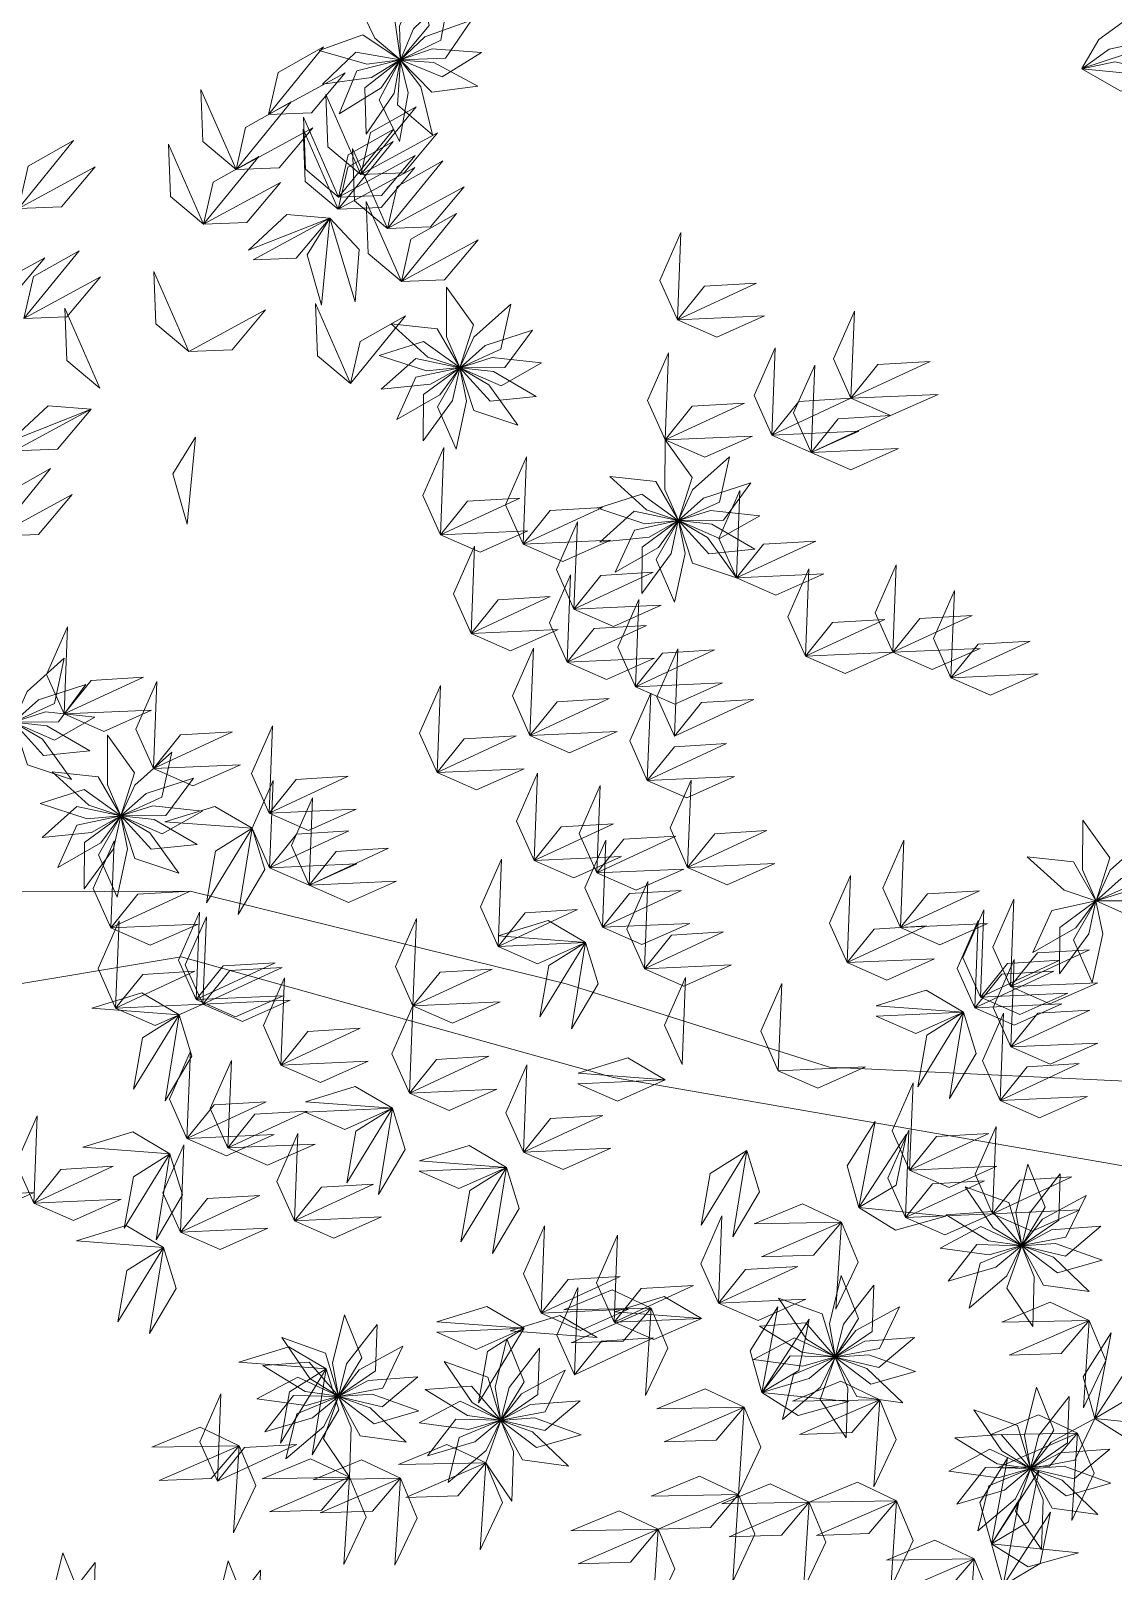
# Model space of a CAD drawing. Header units: inches. Extents: x -422522 to 22891, y -2973 to 414515.
# Drawn here: x 12233.2 to 12307.5, y 11495.4 to 11601.2 of the extents above; entities that cross this region are included whole.
import ezdxf

# ---------------------------------------------------------------- set-up
doc = ezdxf.new("R2010")
doc.units = ezdxf.units.IN
doc.header["$MEASUREMENT"] = 0
doc.layers.add('ARREDAMENTO', color=8, linetype='Continuous', lineweight=13)

msp = doc.modelspace()

# ---------------------------------------------------------------- linework, layer by layer
at = {"layer": 'ARREDAMENTO', "lineweight": 0}
for points in [[(12259.83223, 11604.66209), (12258.54099, 11601.50771), (12258.6028, 11599.20188), (12260.58004, 11601.56927), (12259.83223, 11604.66209)], [(12255.3607, 11603.77111), (12256.84086, 11600.70084), (12258.59578, 11599.20388), (12258.1595, 11602.25734), (12255.3607, 11603.77111)], [(12261.94911, 11603.68704), (12259.4865, 11601.33057), (12258.60511, 11599.19895), (12261.37431, 11600.55744), (12261.94911, 11603.68704)], [(12309.31197, 11602.58495), (12306.54924, 11600.58877), (12305.38363, 11598.59829), (12308.31307, 11599.56386), (12309.31197, 11602.58495)], [(12263.48639, 11601.93528), (12260.27822, 11600.78416), (12258.60602, 11599.19533), (12261.68836, 11599.31004), (12263.48639, 11601.93528)], [(12253.03079, 11599.85194), (12256.30287, 11598.89749), (12258.5896, 11599.2), (12256.02851, 11600.91894), (12253.03079, 11599.85194)], [(12310.59427, 11600.63878), (12307.25847, 11599.93888), (12305.38403, 11598.59458), (12308.45294, 11598.28516), (12310.59427, 11600.63878)], [(12249.5368, 11595.44714), (12250.19783, 11598.33694), (12253.32494, 11600.09736), (12249.5368, 11595.44714)], [(12253.24482, 11597.53114), (12256.62222, 11597.99009), (12258.58821, 11599.19653), (12255.54938, 11599.72518), (12253.24482, 11597.53114)], [(12254.3843, 11595.49804), (12257.28303, 11597.29102), (12258.58835, 11599.1928), (12255.59722, 11598.43974), (12254.3843, 11595.49804)], [(12256.25219, 11594.10418), (12258.17105, 11596.92116), (12258.58999, 11599.18945), (12256.16376, 11597.28489), (12256.25219, 11594.10418)], [(12258.52554, 11593.59056), (12259.13273, 11596.94448), (12258.59286, 11599.18706), (12257.15103, 11596.46032), (12258.52554, 11593.59056)], [(12260.81125, 11594.046), (12260.00179, 11597.35692), (12258.59645, 11599.18604), (12258.38834, 11596.1086), (12260.81125, 11594.046)], [(12263.90509, 11597.39512), (12260.90295, 11599.00901), (12258.6033, 11599.18855), (12260.75104, 11596.97469), (12263.90509, 11597.39512)], [(12264.17826, 11599.7097), (12260.77925, 11599.96298), (12258.60538, 11599.19165), (12261.4679, 11598.04275), (12264.17826, 11599.7097)], [(12249.5368, 11595.44714), (12252.49906, 11595.56089), (12254.80877, 11598.30737), (12249.5368, 11595.44714)], [(12310.97413, 11598.3393), (12307.64205, 11599.0567), (12305.38289, 11598.59103), (12308.06063, 11597.06012), (12310.97413, 11598.3393)], [(12247.31222, 11591.67712), (12245.0432, 11593.58486), (12244.90509, 11597.17078), (12247.31222, 11591.67712)], [(12247.31222, 11591.67712), (12247.97325, 11594.56693), (12251.10035, 11596.32735), (12247.31222, 11591.67712)], [(12255.88419, 11591.32951), (12253.61517, 11593.23725), (12253.47706, 11596.82317), (12255.88419, 11591.32951)], [(12254.34922, 11589.78219), (12252.0802, 11591.68993), (12251.94209, 11595.27585), (12254.34922, 11589.78219)], [(12255.88419, 11591.32951), (12256.54522, 11594.21931), (12259.67233, 11595.97974), (12255.88419, 11591.32951)], [(12247.31222, 11591.67712), (12250.27447, 11591.79088), (12252.58418, 11594.53736), (12247.31222, 11591.67712)], [(12254.31829, 11588.94156), (12252.04927, 11590.8493), (12251.91116, 11594.43522), (12254.31829, 11588.94156)], [(12254.34922, 11589.78219), (12255.01025, 11592.67199), (12258.13736, 11594.43241), (12254.34922, 11589.78219)], [(12255.88419, 11591.32951), (12258.84645, 11591.44327), (12261.15616, 11594.18974), (12255.88419, 11591.32951)], [(12232.37393, 11589.00353), (12233.03496, 11591.89334), (12236.16207, 11593.65376), (12232.37393, 11589.00353)], [(12245.08763, 11587.90711), (12242.81862, 11589.81485), (12242.6805, 11593.40077), (12245.08763, 11587.90711)], [(12254.31829, 11588.94156), (12254.97932, 11591.83136), (12258.10643, 11593.59179), (12254.31829, 11588.94156)], [(12257.71378, 11587.61078), (12255.44476, 11589.51852), (12255.30665, 11593.10444), (12257.71378, 11587.61078)], [(12232.37393, 11589.00353), (12235.33619, 11589.11729), (12237.6459, 11591.86377), (12232.37393, 11589.00353)], [(12245.08763, 11587.90711), (12245.74866, 11590.79691), (12248.87577, 11592.55733), (12245.08763, 11587.90711)], [(12254.31829, 11588.94156), (12257.28055, 11589.05532), (12259.59026, 11591.80179), (12254.31829, 11588.94156)], [(12254.34922, 11589.78219), (12257.31148, 11589.89595), (12259.62118, 11592.64242), (12254.34922, 11589.78219)], [(12257.71378, 11587.61078), (12258.37481, 11590.50058), (12261.50191, 11592.26101), (12257.71378, 11587.61078)], [(12245.08763, 11587.90711), (12248.04989, 11588.02087), (12250.3596, 11590.76734), (12245.08763, 11587.90711)], [(12257.71378, 11587.61078), (12260.67604, 11587.72454), (12262.98574, 11590.47101), (12257.71378, 11587.61078)], [(12258.66432, 11583.98917), (12256.3953, 11585.89691), (12256.25719, 11589.48283), (12258.66432, 11583.98917)], [(12258.66432, 11583.98917), (12259.32535, 11586.87897), (12262.45246, 11588.63939), (12258.66432, 11583.98917)], [(12253.753, 11588.33212), (12250.7983, 11588.57219), (12248.17774, 11586.12054), (12253.753, 11588.33212)], [(12248.48103, 11585.47189), (12251.44329, 11585.58564), (12253.753, 11588.33212), (12248.48103, 11585.47189)], [(12253.753, 11588.33212), (12252.19012, 11585.81313), (12253.1745, 11582.3622), (12253.753, 11588.33212)], [(12253.753, 11588.33212), (12255.7785, 11586.16757), (12255.48828, 11582.59075), (12253.753, 11588.33212)], [(12258.66432, 11583.98917), (12261.62658, 11584.10293), (12263.93629, 11586.8494), (12258.66432, 11583.98917)], [(12277.61772, 11581.3448), (12276.41126, 11584.05263), (12277.85498, 11587.33799), (12277.61772, 11581.3448)], [(12228.90917, 11582.74324), (12231.87143, 11582.85699), (12234.18114, 11585.60347), (12228.90917, 11582.74324)], [(12232.74303, 11581.44128), (12233.40406, 11584.33108), (12236.53117, 11586.09151), (12232.74303, 11581.44128)], [(12244.07489, 11579.16336), (12241.80588, 11581.0711), (12241.66776, 11584.65702), (12244.07489, 11579.16336)], [(12232.74303, 11581.44128), (12235.70529, 11581.55504), (12238.015, 11584.30152), (12232.74303, 11581.44128)], [(12261.77269, 11583.5882), (12261.76138, 11580.17978), (12262.68511, 11578.06617), (12263.62787, 11581.00304), (12261.77269, 11583.5882)], [(12277.61772, 11581.3448), (12279.47577, 11583.65468), (12283.05785, 11583.87058), (12277.61772, 11581.3448)], [(12255.16918, 11576.96537), (12252.90016, 11578.87311), (12252.76205, 11582.45903), (12255.16918, 11576.96537)], [(12266.18369, 11582.43433), (12263.64318, 11580.16206), (12262.69055, 11578.0613), (12265.5039, 11579.32584), (12266.18369, 11582.43433)], [(12237.95838, 11576.65445), (12235.68936, 11578.56219), (12235.55125, 11582.14811), (12237.95838, 11576.65445)], [(12244.07489, 11579.16336), (12247.03715, 11579.27711), (12249.34686, 11582.02359), (12244.07489, 11579.16336)], [(12255.16918, 11576.96537), (12255.83021, 11579.85518), (12258.95732, 11581.6156), (12255.16918, 11576.96537)], [(12277.61772, 11581.3448), (12280.33154, 11580.15186), (12283.60965, 11581.61197), (12277.61772, 11581.3448)], [(12289.53252, 11575.96071), (12288.32605, 11578.66854), (12289.76978, 11581.95389), (12289.53252, 11575.96071)], [(12257.96365, 11581.08228), (12260.48903, 11578.7932), (12262.67785, 11578.06538), (12261.12617, 11580.73113), (12257.96365, 11581.08228)], [(12267.66115, 11580.63183), (12264.41606, 11579.58932), (12262.69134, 11578.05766), (12265.7758, 11578.06858), (12267.66115, 11580.63183)], [(12257.14137, 11578.90151), (12260.37947, 11577.83749), (12262.67509, 11578.06287), (12260.17329, 11579.86703), (12257.14137, 11578.90151)], [(12276.77703, 11573.09884), (12275.57057, 11575.80667), (12277.0143, 11579.09202), (12276.77703, 11573.09884)], [(12284.09239, 11573.43493), (12282.88593, 11576.14276), (12284.32965, 11579.42811), (12284.09239, 11573.43493)], [(12257.27718, 11576.57482), (12260.6681, 11576.91985), (12262.67358, 11578.05946), (12259.65426, 11578.69007), (12257.27718, 11576.57482)], [(12258.34759, 11574.50453), (12261.30502, 11576.19894), (12262.6736, 11578.05573), (12259.65882, 11577.40375), (12258.34759, 11574.50453)], [(12260.16753, 11573.0486), (12262.18009, 11575.79942), (12262.67513, 11578.05232), (12260.18617, 11576.23049), (12260.16753, 11573.0486)], [(12262.4223, 11572.45877), (12263.14201, 11575.79036), (12262.67791, 11578.04984), (12261.14514, 11575.37316), (12262.4223, 11572.45877)], [(12266.66911, 11574.11799), (12264.67484, 11576.88211), (12262.68517, 11578.0491), (12263.64871, 11575.11899), (12266.66911, 11574.11799)], [(12267.92683, 11576.08014), (12264.98071, 11577.79415), (12262.6884, 11578.05098), (12264.76042, 11575.76609), (12267.92683, 11576.08014)], [(12268.27773, 11578.38422), (12264.88917, 11578.75174), (12262.69058, 11578.054), (12265.51281, 11576.80942), (12268.27773, 11578.38422)], [(12286.80621, 11572.24199), (12285.59974, 11574.94982), (12287.04347, 11578.23517), (12286.80621, 11572.24199)], [(12289.53252, 11575.96071), (12291.39057, 11578.27059), (12294.97265, 11578.48648), (12289.53252, 11575.96071)], [(12284.09239, 11573.43493), (12285.95044, 11575.74481), (12289.53252, 11575.96071), (12284.09239, 11573.43493)], [(12289.53252, 11575.96071), (12292.24634, 11574.76777), (12295.52445, 11576.22787), (12289.53252, 11575.96071)], [(12237.36216, 11575.20438), (12234.40745, 11575.44446), (12231.7869, 11572.9928), (12237.36216, 11575.20438)], [(12232.09019, 11572.34415), (12235.05245, 11572.4579), (12237.36216, 11575.20438), (12232.09019, 11572.34415)], [(12276.77703, 11573.09884), (12278.63509, 11575.40872), (12282.21716, 11575.62462), (12276.77703, 11573.09884)], [(12286.80621, 11572.24199), (12288.66426, 11574.55187), (12292.24634, 11574.76777), (12286.80621, 11572.24199)], [(12244.52584, 11573.28427), (12242.96296, 11570.76528), (12243.94734, 11567.31435), (12244.52584, 11573.28427)], [(12276.77703, 11573.09884), (12276.76573, 11569.69042), (12277.68946, 11567.57681), (12278.63222, 11570.51367), (12276.77703, 11573.09884)], [(12276.77703, 11573.09884), (12279.49085, 11571.9059), (12282.76896, 11573.366), (12276.77703, 11573.09884)], [(12284.09239, 11573.43493), (12286.80621, 11572.24199), (12290.08432, 11573.70209), (12284.09239, 11573.43493)], [(12261.35443, 11566.57907), (12260.14796, 11569.2869), (12261.59169, 11572.57225), (12261.35443, 11566.57907)], [(12267.0271, 11565.94147), (12265.82063, 11568.64931), (12267.26436, 11571.93466), (12267.0271, 11565.94147)], [(12281.18804, 11571.94497), (12278.64753, 11569.67269), (12277.6949, 11567.57194), (12280.50825, 11568.83648), (12281.18804, 11571.94497)], [(12286.80621, 11572.24199), (12289.52003, 11571.04905), (12292.79814, 11572.50915), (12286.80621, 11572.24199)], [(12230.78842, 11566.48424), (12231.44945, 11569.37404), (12234.57656, 11571.13446), (12230.78842, 11566.48424)], [(12272.968, 11570.59292), (12275.49338, 11568.30384), (12277.6822, 11567.57602), (12276.13051, 11570.24177), (12272.968, 11570.59292)], [(12282.6655, 11570.14247), (12279.42041, 11569.09996), (12277.69569, 11567.5683), (12280.78014, 11567.57922), (12282.6655, 11570.14247)], [(12281.67346, 11563.62863), (12280.46699, 11566.33646), (12281.91072, 11569.62182), (12281.67346, 11563.62863)], [(12230.78842, 11566.48424), (12233.75068, 11566.598), (12236.06039, 11569.34447), (12230.78842, 11566.48424)], [(12261.35443, 11566.57907), (12263.21248, 11568.88895), (12266.79456, 11569.10485), (12261.35443, 11566.57907)], [(12272.14572, 11568.41215), (12275.38382, 11567.34813), (12277.67944, 11567.57351), (12275.17764, 11569.37767), (12272.14572, 11568.41215)], [(12267.0271, 11565.94147), (12268.88515, 11568.25136), (12272.46723, 11568.46725), (12267.0271, 11565.94147)], [(12270.51173, 11561.48357), (12269.30526, 11564.1914), (12270.74899, 11567.47675), (12270.51173, 11561.48357)], [(12272.28153, 11566.08546), (12275.67245, 11566.43049), (12277.67793, 11567.5701), (12274.65861, 11568.20071), (12272.28153, 11566.08546)], [(12273.35194, 11564.01517), (12276.30937, 11565.70958), (12277.67794, 11567.56637), (12274.66317, 11566.91439), (12273.35194, 11564.01517)], [(12275.17187, 11562.55924), (12277.18444, 11565.31006), (12277.67947, 11567.56296), (12275.19052, 11565.74113), (12275.17187, 11562.55924)], [(12277.42665, 11561.96941), (12278.14636, 11565.30099), (12277.68226, 11567.56048), (12276.14949, 11564.8838), (12277.42665, 11561.96941)], [(12281.67346, 11563.62863), (12279.67919, 11566.39275), (12277.68952, 11567.55974), (12278.65306, 11564.62963), (12281.67346, 11563.62863)], [(12282.93118, 11565.59078), (12279.98506, 11567.30479), (12277.69275, 11567.56162), (12279.76477, 11565.27673), (12282.93118, 11565.59078)], [(12283.28208, 11567.89486), (12279.89352, 11568.26238), (12277.69493, 11567.56464), (12280.51716, 11566.32006), (12283.28208, 11567.89486)], [(12261.35443, 11566.57907), (12264.06825, 11565.38613), (12267.34636, 11566.84623), (12261.35443, 11566.57907)], [(12263.44709, 11559.81364), (12262.24063, 11562.52147), (12263.68436, 11565.80682), (12263.44709, 11559.81364)], [(12263.44709, 11559.81364), (12262.24063, 11562.52147), (12263.68436, 11565.80682), (12263.44709, 11559.81364)], [(12267.0271, 11565.94147), (12269.74092, 11564.74854), (12273.01902, 11566.20864), (12267.0271, 11565.94147)], [(12281.67346, 11563.62863), (12283.53151, 11565.93851), (12287.11358, 11566.15441), (12281.67346, 11563.62863)], [(12292.40755, 11558.51975), (12291.20108, 11561.22758), (12292.64481, 11564.51293), (12292.40755, 11558.51975)], [(12270.04507, 11557.83862), (12268.8386, 11560.54645), (12270.28233, 11563.8318), (12270.04507, 11557.83862)], [(12270.51173, 11561.48357), (12272.36978, 11563.79345), (12275.95185, 11564.00935), (12270.51173, 11561.48357)], [(12281.67346, 11563.62863), (12284.38727, 11562.43569), (12287.66538, 11563.8958), (12281.67346, 11563.62863)], [(12286.41562, 11558.25258), (12285.20916, 11560.96041), (12286.65288, 11564.24577), (12286.41562, 11558.25258)], [(12263.44709, 11559.81364), (12265.30514, 11562.12352), (12268.88722, 11562.33942), (12263.44709, 11559.81364)], [(12263.44709, 11559.81364), (12265.30514, 11562.12352), (12268.88722, 11562.33942), (12263.44709, 11559.81364)], [(12296.40347, 11556.76322), (12295.197, 11559.47105), (12296.64073, 11562.75641), (12296.40347, 11556.76322)], [(12270.51173, 11561.48357), (12273.22554, 11560.29063), (12276.50365, 11561.75073), (12270.51173, 11561.48357)], [(12274.73288, 11556.15137), (12273.52642, 11558.8592), (12274.97014, 11562.14455), (12274.73288, 11556.15137)], [(12235.51392, 11554.27991), (12234.30746, 11556.98774), (12235.75119, 11560.27309), (12235.51392, 11554.27991)], [(12263.44709, 11559.81364), (12266.16091, 11558.6207), (12269.43902, 11560.0808), (12263.44709, 11559.81364)], [(12263.44709, 11559.81364), (12266.16091, 11558.6207), (12269.43902, 11560.0808), (12263.44709, 11559.81364)], [(12270.04507, 11557.83862), (12271.90312, 11560.1485), (12275.48519, 11560.3644), (12270.04507, 11557.83862)], [(12286.41562, 11558.25258), (12288.27367, 11560.56246), (12291.85575, 11560.77836), (12286.41562, 11558.25258)], [(12292.40755, 11558.51975), (12294.2656, 11560.82963), (12297.84767, 11561.04552), (12292.40755, 11558.51975)], [(12296.40347, 11556.76322), (12298.26152, 11559.0731), (12301.8436, 11559.289), (12296.40347, 11556.76322)], [(12235.52196, 11558.10202), (12232.98145, 11555.82975), (12232.02882, 11553.729), (12234.84217, 11554.99354), (12235.52196, 11558.10202)], [(12267.49301, 11552.80724), (12266.28654, 11555.51507), (12267.73027, 11558.80043), (12267.49301, 11552.80724)], [(12270.04507, 11557.83862), (12272.75888, 11556.64568), (12276.03699, 11558.10578), (12270.04507, 11557.83862)], [(12274.73288, 11556.15137), (12276.59093, 11558.46125), (12280.17301, 11558.67715), (12274.73288, 11556.15137)], [(12277.41811, 11552.75937), (12276.21164, 11555.4672), (12277.65537, 11558.75255), (12277.41811, 11552.75937)], [(12286.41562, 11558.25258), (12289.12944, 11557.05964), (12292.40755, 11558.51975), (12286.41562, 11558.25258)], [(12292.40755, 11558.51975), (12295.12136, 11557.32681), (12298.39947, 11558.78691), (12292.40755, 11558.51975)], [(12296.40347, 11556.76322), (12299.11729, 11555.57028), (12302.39539, 11557.03039), (12296.40347, 11556.76322)], [(12236.99942, 11556.29952), (12233.75433, 11555.25702), (12232.02961, 11553.72535), (12235.11407, 11553.73628), (12236.99942, 11556.29952)], [(12235.51392, 11554.27991), (12237.37198, 11556.58979), (12240.95405, 11556.80569), (12235.51392, 11554.27991)], [(12241.63467, 11550.52857), (12240.4282, 11553.2364), (12241.87193, 11556.52176), (12241.63467, 11550.52857)], [(12261.11162, 11550.25371), (12259.90515, 11552.96154), (12261.34888, 11556.2469), (12261.11162, 11550.25371)], [(12274.73288, 11556.15137), (12277.4467, 11554.95843), (12280.72481, 11556.41853), (12274.73288, 11556.15137)], [(12267.49301, 11552.80724), (12269.35106, 11555.11712), (12272.93313, 11555.33302), (12267.49301, 11552.80724)], [(12275.55165, 11549.71827), (12274.34518, 11552.42611), (12275.78891, 11555.71146), (12275.55165, 11549.71827)], [(12277.41811, 11552.75937), (12279.27616, 11555.06925), (12282.85824, 11555.28514), (12277.41811, 11552.75937)], [(12236.00738, 11549.78569), (12234.01311, 11552.5498), (12232.02344, 11553.71679), (12232.98698, 11550.78668), (12236.00738, 11549.78569)], [(12237.2651, 11551.74784), (12234.31898, 11553.46184), (12232.02667, 11553.71867), (12234.09869, 11551.43379), (12237.2651, 11551.74784)], [(12237.616, 11554.05192), (12234.22744, 11554.41944), (12232.02885, 11553.7217), (12234.85108, 11552.47712), (12237.616, 11554.05192)], [(12235.51392, 11554.27991), (12238.22774, 11553.08697), (12241.50585, 11554.54707), (12235.51392, 11554.27991)], [(12238.49392, 11552.81858), (12238.48261, 11549.41016), (12239.40634, 11547.29655), (12240.3491, 11550.23342), (12238.49392, 11552.81858)], [(12241.63467, 11550.52857), (12243.49272, 11552.83845), (12247.07479, 11553.05435), (12241.63467, 11550.52857)], [(12249.58053, 11547.47322), (12248.37407, 11550.18106), (12249.81779, 11553.46641), (12249.58053, 11547.47322)], [(12261.11162, 11550.25371), (12262.96967, 11552.56359), (12266.55174, 11552.77949), (12261.11162, 11550.25371)], [(12267.49301, 11552.80724), (12270.20682, 11551.6143), (12273.48493, 11553.07441), (12267.49301, 11552.80724)], [(12242.90492, 11551.66471), (12240.36441, 11549.39244), (12239.41179, 11547.29168), (12242.22513, 11548.55622), (12242.90492, 11551.66471)], [(12275.55165, 11549.71827), (12277.4097, 11552.02816), (12280.99178, 11552.24405), (12275.55165, 11549.71827)], [(12241.63467, 11550.52857), (12244.34848, 11549.33563), (12247.62659, 11550.79574), (12241.63467, 11550.52857)], [(12261.11162, 11550.25371), (12263.82543, 11549.06077), (12267.10354, 11550.52088), (12261.11162, 11550.25371)], [(12234.68489, 11550.31266), (12237.21027, 11548.02358), (12239.39909, 11547.29576), (12237.8474, 11549.96151), (12234.68489, 11550.31266)], [(12244.38238, 11549.86221), (12241.13729, 11548.8197), (12239.41258, 11547.28804), (12242.49703, 11547.29896), (12244.38238, 11549.86221)], [(12249.61675, 11543.72198), (12248.41028, 11546.42981), (12249.85401, 11549.71516), (12249.61675, 11543.72198)], [(12249.58053, 11547.47322), (12251.43858, 11549.78311), (12255.02066, 11549.999), (12249.58053, 11547.47322)], [(12267.78443, 11544.21511), (12266.57796, 11546.92294), (12268.02169, 11550.20829), (12267.78443, 11544.21511)], [(12275.55165, 11549.71827), (12278.26547, 11548.52534), (12281.54358, 11549.98544), (12275.55165, 11549.71827)], [(12278.32231, 11543.74739), (12277.11585, 11546.45522), (12278.55957, 11549.74058), (12278.32231, 11543.74739)], [(12233.8626, 11548.13189), (12237.10071, 11547.06787), (12239.39632, 11547.29325), (12236.89453, 11549.09741), (12233.8626, 11548.13189)], [(12252.33057, 11542.52904), (12251.1241, 11545.23687), (12252.56783, 11548.52223), (12252.33057, 11542.52904)], [(12272.07521, 11543.36657), (12270.86875, 11546.0744), (12272.31248, 11549.35976), (12272.07521, 11543.36657)], [(12233.99841, 11545.8052), (12237.38934, 11546.15023), (12239.39482, 11547.28984), (12236.37549, 11547.92045), (12233.99841, 11545.8052)], [(12244.99897, 11547.6146), (12241.6104, 11547.98212), (12239.41181, 11547.28438), (12242.23404, 11546.0398), (12244.99897, 11547.6146)], [(12248.41028, 11546.42981), (12245.85797, 11547.93766), (12242.42922, 11546.87862), (12248.41028, 11546.42981)], [(12249.58053, 11547.47322), (12252.29435, 11546.28029), (12255.57246, 11547.74039), (12249.58053, 11547.47322)], [(12235.06882, 11543.73491), (12238.02625, 11545.42932), (12239.39483, 11547.28611), (12236.38005, 11546.63413), (12235.06882, 11543.73491)], [(12236.88876, 11542.27898), (12238.90132, 11545.0298), (12239.39636, 11547.2827), (12236.90741, 11545.46087), (12236.88876, 11542.27898)], [(12239.14353, 11541.68915), (12239.86324, 11545.02074), (12239.39914, 11547.28022), (12237.86638, 11544.60354), (12239.14353, 11541.68915)], [(12243.39034, 11543.34837), (12241.39607, 11546.11249), (12239.4064, 11547.27948), (12240.36994, 11544.34937), (12243.39034, 11543.34837)], [(12244.64806, 11545.31052), (12241.70194, 11547.02453), (12239.40963, 11547.28136), (12241.48165, 11544.99647), (12244.64806, 11545.31052)], [(12248.41028, 11546.42981), (12245.9033, 11544.84775), (12245.27968, 11541.31377), (12248.41028, 11546.42981)], [(12248.41028, 11546.42981), (12249.28545, 11543.5975), (12247.46049, 11540.50761), (12248.41028, 11546.42981)], [(12267.78443, 11544.21511), (12269.64248, 11546.52499), (12273.22456, 11546.74089), (12267.78443, 11544.21511)], [(12305.45235, 11546.97755), (12305.44104, 11543.56913), (12306.36478, 11541.45552), (12307.30753, 11544.39238), (12305.45235, 11546.97755)], [(12238.71361, 11539.58578), (12237.50715, 11542.29361), (12238.95087, 11545.57896), (12238.71361, 11539.58578)], [(12249.61675, 11543.72198), (12251.4748, 11546.03186), (12255.05688, 11546.24776), (12249.61675, 11543.72198)], [(12272.46901, 11539.63221), (12271.26255, 11542.34004), (12272.70627, 11545.6254), (12272.46901, 11539.63221)], [(12272.07521, 11543.36657), (12273.93326, 11545.67645), (12277.51534, 11545.89235), (12272.07521, 11543.36657)], [(12278.32231, 11543.74739), (12280.18036, 11546.05727), (12283.76244, 11546.27317), (12278.32231, 11543.74739)], [(12292.92594, 11539.62012), (12291.71948, 11542.32795), (12293.16321, 11545.6133), (12292.92594, 11539.62012)], [(12309.86336, 11545.82367), (12307.32284, 11543.5514), (12306.37022, 11541.45065), (12309.18356, 11542.71519), (12309.86336, 11545.82367)], [(12252.33057, 11542.52904), (12254.18862, 11544.83892), (12257.77069, 11545.05482), (12252.33057, 11542.52904)], [(12265.30684, 11538.32163), (12264.10037, 11541.02947), (12265.5441, 11544.31482), (12265.30684, 11538.32163)], [(12267.78443, 11544.21511), (12270.49825, 11543.02217), (12273.77635, 11544.48227), (12267.78443, 11544.21511)], [(12301.64332, 11544.47162), (12304.1687, 11542.18254), (12306.35752, 11541.45473), (12304.80583, 11544.12048), (12301.64332, 11544.47162)], [(12249.61675, 11543.72198), (12252.33057, 11542.52904), (12255.60867, 11543.98914), (12249.61675, 11543.72198)], [(12272.07521, 11543.36657), (12274.78903, 11542.17363), (12278.06714, 11543.63374), (12272.07521, 11543.36657)], [(12278.32231, 11543.74739), (12281.03613, 11542.55445), (12284.31424, 11544.01456), (12278.32231, 11543.74739)], [(12289.27685, 11537.20229), (12288.07039, 11539.91012), (12289.51412, 11543.19547), (12289.27685, 11537.20229)], [(12311.34082, 11544.02117), (12308.09572, 11542.97867), (12306.37101, 11541.447), (12309.45546, 11541.45793), (12311.34082, 11544.02117)], [(12238.71361, 11539.58578), (12240.57166, 11541.89566), (12244.15374, 11542.11155), (12238.71361, 11539.58578)], [(12252.33057, 11542.52904), (12255.04438, 11541.3361), (12258.32249, 11542.79621), (12252.33057, 11542.52904)], [(12272.46901, 11539.63221), (12274.32706, 11541.94209), (12277.90914, 11542.15799), (12272.46901, 11539.63221)], [(12275.34768, 11536.78496), (12274.14121, 11539.49279), (12275.58494, 11542.77815), (12275.34768, 11536.78496)], [(12292.92594, 11539.62012), (12294.78399, 11541.93), (12298.36607, 11542.1459), (12292.92594, 11539.62012)], [(12311.9574, 11541.77357), (12308.56884, 11542.14109), (12306.37024, 11541.44335), (12309.19248, 11540.19877), (12311.9574, 11541.77357)], [(12300.48308, 11535.55942), (12299.27661, 11538.26725), (12300.72034, 11541.5526), (12300.48308, 11535.55942)], [(12302.02725, 11537.89388), (12304.98468, 11539.58829), (12306.35326, 11541.44507), (12303.33848, 11540.79309), (12302.02725, 11537.89388)], [(12303.84719, 11536.43794), (12305.85976, 11539.18876), (12306.35479, 11541.44167), (12303.86584, 11539.61984), (12303.84719, 11536.43794)], [(12306.10196, 11535.84812), (12306.82168, 11539.1797), (12306.35757, 11541.43918), (12304.82481, 11538.76251), (12306.10196, 11535.84812)], [(12239.04502, 11534.08724), (12237.83855, 11536.79507), (12239.28228, 11540.08042), (12239.04502, 11534.08724)], [(12244.56813, 11534.66777), (12243.36167, 11537.3756), (12244.8054, 11540.66095), (12244.56813, 11534.66777)], [(12245.03694, 11534.3544), (12243.83048, 11537.06224), (12245.2742, 11540.34759), (12245.03694, 11534.3544)], [(12259.45963, 11534.23761), (12258.25317, 11536.94544), (12259.6969, 11540.2308), (12259.45963, 11534.23761)], [(12265.30684, 11538.32163), (12267.16489, 11540.63152), (12270.74697, 11540.84741), (12265.30684, 11538.32163)], [(12271.29876, 11538.5888), (12268.74645, 11540.09665), (12265.3177, 11539.03761), (12271.29876, 11538.5888)], [(12298.03067, 11534.09652), (12296.82421, 11536.80435), (12298.26794, 11540.08971), (12298.03067, 11534.09652)], [(12298.42605, 11534.83901), (12297.21959, 11537.54684), (12298.66331, 11540.83219), (12298.42605, 11534.83901)], [(12238.71361, 11539.58578), (12241.42743, 11538.39284), (12244.70554, 11539.85294), (12238.71361, 11539.58578)], [(12272.46901, 11539.63221), (12275.18283, 11538.43927), (12278.46094, 11539.89938), (12272.46901, 11539.63221)], [(12275.34768, 11536.78496), (12277.20573, 11539.09484), (12280.78781, 11539.31074), (12275.34768, 11536.78496)], [(12289.27685, 11537.20229), (12291.13491, 11539.51217), (12294.71698, 11539.72807), (12289.27685, 11537.20229)], [(12292.92594, 11539.62012), (12295.63976, 11538.42718), (12298.91787, 11539.88728), (12292.92594, 11539.62012)], [(12265.30684, 11538.32163), (12268.02066, 11537.1287), (12271.29876, 11538.5888), (12265.30684, 11538.32163)], [(12265.30684, 11538.32163), (12268.02066, 11537.1287), (12271.29876, 11538.5888), (12265.30684, 11538.32163)], [(12271.29876, 11538.5888), (12268.79178, 11537.00673), (12268.16816, 11533.47276), (12271.29876, 11538.5888)], [(12271.29876, 11538.5888), (12272.17393, 11535.75649), (12270.34897, 11532.6666), (12271.29876, 11538.5888)], [(12300.48308, 11535.55942), (12302.34113, 11537.8693), (12305.9232, 11538.0852), (12300.48308, 11535.55942)], [(12244.56813, 11534.66777), (12246.42618, 11536.97765), (12250.00826, 11537.19354), (12244.56813, 11534.66777)], [(12245.03694, 11534.3544), (12246.89499, 11536.66429), (12250.47707, 11536.88018), (12245.03694, 11534.3544)], [(12259.45963, 11534.23761), (12261.31769, 11536.54749), (12264.89976, 11536.76339), (12259.45963, 11534.23761)], [(12275.34768, 11536.78496), (12278.0615, 11535.59202), (12281.33961, 11537.05213), (12275.34768, 11536.78496)], [(12289.27685, 11537.20229), (12291.99067, 11536.00935), (12295.26878, 11537.46945), (12289.27685, 11537.20229)], [(12298.42605, 11534.83901), (12300.2841, 11537.14889), (12303.86618, 11537.36479), (12298.42605, 11534.83901)], [(12300.50249, 11531.41503), (12299.29603, 11534.12286), (12300.73975, 11537.40821), (12300.50249, 11531.41503)], [(12239.04502, 11534.08724), (12240.90307, 11536.39712), (12244.48514, 11536.61302), (12239.04502, 11534.08724)], [(12250.39557, 11530.16927), (12249.1891, 11532.8771), (12250.63283, 11536.16245), (12250.39557, 11530.16927)], [(12277.94501, 11530.19957), (12276.73855, 11532.9074), (12278.18228, 11536.19275), (12277.94501, 11530.19957)], [(12284.54286, 11529.7815), (12283.3364, 11532.48933), (12284.78013, 11535.77468), (12284.54286, 11529.7815)], [(12298.03067, 11534.09652), (12299.88872, 11536.40641), (12303.4708, 11536.6223), (12298.03067, 11534.09652)], [(12300.48308, 11535.55942), (12303.19689, 11534.36648), (12306.475, 11535.82658), (12300.48308, 11535.55942)], [(12243.39789, 11533.62435), (12240.84557, 11535.1322), (12237.41682, 11534.07316), (12243.39789, 11533.62435)], [(12244.56813, 11534.66777), (12247.28195, 11533.47483), (12250.56006, 11534.93493), (12244.56813, 11534.66777)], [(12297.2558, 11533.7956), (12294.70349, 11535.30345), (12291.27474, 11534.24441), (12297.2558, 11533.7956)], [(12298.42605, 11534.83901), (12301.13987, 11533.64607), (12304.41798, 11535.10618), (12298.42605, 11534.83901)], [(12239.04502, 11534.08724), (12241.75883, 11532.8943), (12245.03694, 11534.3544), (12239.04502, 11534.08724)], [(12243.39789, 11533.62435), (12240.8909, 11532.04229), (12240.26728, 11528.50831), (12243.39789, 11533.62435)], [(12243.39789, 11533.62435), (12244.27306, 11530.79204), (12242.44809, 11527.70215), (12243.39789, 11533.62435)], [(12245.03694, 11534.3544), (12247.75076, 11533.16147), (12251.02887, 11534.62157), (12245.03694, 11534.3544)], [(12259.22237, 11528.24443), (12258.01591, 11530.95226), (12259.45963, 11534.23761), (12259.22237, 11528.24443)], [(12259.45963, 11534.23761), (12262.17345, 11533.04467), (12265.45156, 11534.50478), (12259.45963, 11534.23761)], [(12291.26388, 11533.52843), (12293.9777, 11532.33549), (12297.2558, 11533.7956), (12291.26388, 11533.52843)], [(12297.2558, 11533.7956), (12294.74882, 11532.21353), (12294.1252, 11528.67956), (12297.2558, 11533.7956)], [(12297.2558, 11533.7956), (12298.13097, 11530.96329), (12296.30601, 11527.8734), (12297.2558, 11533.7956)], [(12298.03067, 11534.09652), (12300.74449, 11532.90358), (12304.0226, 11534.36369), (12298.03067, 11534.09652)], [(12299.77381, 11527.74234), (12298.56735, 11530.45017), (12300.01107, 11533.73552), (12299.77381, 11527.74234)], [(12300.50249, 11531.41503), (12302.36054, 11533.72491), (12305.94262, 11533.94081), (12300.50249, 11531.41503)], [(12250.39557, 11530.16927), (12252.25362, 11532.47915), (12255.83569, 11532.69504), (12250.39557, 11530.16927)], [(12300.50249, 11531.41503), (12303.21631, 11530.22209), (12306.49442, 11531.68219), (12300.50249, 11531.41503)], [(12243.94245, 11525.12581), (12242.73598, 11527.83365), (12244.17971, 11531.119), (12243.94245, 11525.12581)], [(12246.75402, 11524.47957), (12245.54755, 11527.1874), (12246.99128, 11530.47275), (12246.75402, 11524.47957)], [(12250.39557, 11530.16927), (12253.10938, 11528.97633), (12256.38749, 11530.43643), (12250.39557, 11530.16927)], [(12259.22237, 11528.24443), (12261.08042, 11530.55431), (12264.6625, 11530.77021), (12259.22237, 11528.24443)], [(12276.77477, 11529.15616), (12274.22246, 11530.664), (12270.7937, 11529.60497), (12276.77477, 11529.15616)], [(12267.04987, 11524.18813), (12265.84341, 11526.89596), (12267.28714, 11530.18132), (12267.04987, 11524.18813)], [(12284.54286, 11529.7815), (12287.25668, 11528.58856), (12290.53479, 11530.04866), (12284.54286, 11529.7815)], [(12299.77381, 11527.74234), (12301.63186, 11530.05222), (12305.21394, 11530.26812), (12299.77381, 11527.74234)], [(12258.05213, 11527.20101), (12255.49981, 11528.70886), (12252.07106, 11527.64982), (12258.05213, 11527.20101)], [(12259.22237, 11528.24443), (12261.93619, 11527.05149), (12265.2143, 11528.51159), (12259.22237, 11528.24443)], [(12270.78284, 11528.88899), (12273.49666, 11527.69605), (12276.77477, 11529.15616), (12270.78284, 11528.88899)], [(12293.55934, 11522.9538), (12292.35288, 11525.66163), (12293.79661, 11528.94698), (12293.55934, 11522.9538)], [(12243.94245, 11525.12581), (12245.8005, 11527.4357), (12249.38257, 11527.65159), (12243.94245, 11525.12581)], [(12299.77381, 11527.74234), (12302.48763, 11526.5494), (12305.76574, 11528.0095), (12299.77381, 11527.74234)], [(12233.42836, 11520.69576), (12232.2219, 11523.40359), (12233.66562, 11526.68894), (12233.42836, 11520.69576)], [(12246.75402, 11524.47957), (12248.61207, 11526.78945), (12252.19414, 11527.00535), (12246.75402, 11524.47957)], [(12252.0602, 11526.93385), (12254.77402, 11525.74091), (12258.05213, 11527.20101), (12252.0602, 11526.93385)], [(12258.05213, 11527.20101), (12255.54514, 11525.61895), (12254.92152, 11522.08497), (12258.05213, 11527.20101)], [(12258.05213, 11527.20101), (12258.92729, 11524.3687), (12257.10233, 11521.27881), (12258.05213, 11527.20101)], [(12267.04987, 11524.18813), (12268.90792, 11526.49802), (12272.49, 11526.71391), (12267.04987, 11524.18813)], [(12290.0836, 11520.39543), (12289.28373, 11523.24992), (12291.18987, 11526.2904), (12290.0836, 11520.39543)], [(12242.7722, 11524.0824), (12240.21989, 11525.59025), (12236.79114, 11524.53121), (12242.7722, 11524.0824)], [(12243.94245, 11525.12581), (12246.65626, 11523.93288), (12249.93437, 11525.39298), (12243.94245, 11525.12581)], [(12251.31822, 11519.4711), (12250.11175, 11522.17893), (12251.55548, 11525.46428), (12251.31822, 11519.4711)], [(12290.0836, 11520.39543), (12292.6316, 11521.91056), (12293.34856, 11525.42679), (12290.0836, 11520.39543)], [(12293.26905, 11519.69527), (12292.06259, 11522.4031), (12293.50632, 11525.68845), (12293.26905, 11519.69527)], [(12293.55934, 11522.9538), (12295.41739, 11525.26368), (12298.99947, 11525.47958), (12293.55934, 11522.9538)], [(12299.26098, 11519.96243), (12298.05451, 11522.67026), (12299.49824, 11525.95561), (12299.26098, 11519.96243)], [(12242.7722, 11524.0824), (12240.26521, 11522.50034), (12239.6416, 11518.96636), (12242.7722, 11524.0824)], [(12242.7722, 11524.0824), (12243.64737, 11521.25009), (12241.82241, 11518.1602), (12242.7722, 11524.0824)], [(12243.50109, 11518.69527), (12242.29462, 11521.40311), (12243.73835, 11524.68846), (12243.50109, 11518.69527)], [(12246.75402, 11524.47957), (12249.46783, 11523.28663), (12252.74594, 11524.74673), (12246.75402, 11524.47957)], [(12265.87963, 11523.14472), (12263.32731, 11524.65257), (12259.89856, 11523.59353), (12265.87963, 11523.14472)], [(12267.04987, 11524.18813), (12269.76369, 11522.9952), (12273.0418, 11524.4553), (12267.04987, 11524.18813)], [(12282.37779, 11524.29702), (12279.87081, 11522.71495), (12279.24719, 11519.18097), (12282.37779, 11524.29702)], [(12282.37779, 11524.29702), (12283.25296, 11521.4647), (12281.428, 11518.37482), (12282.37779, 11524.29702)], [(12233.42836, 11520.69576), (12235.28641, 11523.00564), (12238.86849, 11523.22154), (12233.42836, 11520.69576)], [(12259.8877, 11522.87755), (12262.60152, 11521.68462), (12265.87963, 11523.14472), (12259.8877, 11522.87755)], [(12265.87963, 11523.14472), (12263.37264, 11521.56266), (12262.74903, 11518.02868), (12265.87963, 11523.14472)], [(12265.87963, 11523.14472), (12266.7548, 11520.31241), (12264.92983, 11517.22252), (12265.87963, 11523.14472)], [(12293.55934, 11522.9538), (12296.27316, 11521.76086), (12299.55127, 11523.22096), (12293.55934, 11522.9538)], [(12301.66811, 11523.3565), (12300.86044, 11520.04514), (12301.26456, 11517.77416), (12302.86766, 11520.40931), (12301.66811, 11523.3565)], [(12251.31822, 11519.4711), (12253.17627, 11521.78098), (12256.75835, 11521.99688), (12251.31822, 11519.4711)], [(12293.26905, 11519.69527), (12295.1271, 11522.00515), (12298.70918, 11522.22104), (12293.26905, 11519.69527)], [(12299.26098, 11519.96243), (12301.11903, 11522.27231), (12304.70111, 11522.48821), (12299.26098, 11519.96243)], [(12303.90648, 11522.70718), (12301.82179, 11520.01061), (12301.26727, 11517.7716), (12303.80359, 11519.52689), (12303.90648, 11522.70718)], [(12227.4473, 11521.14457), (12230.16112, 11519.95163), (12233.43922, 11521.41173), (12227.4473, 11521.14457)], [(12233.42836, 11520.69576), (12236.14218, 11519.50282), (12239.42029, 11520.96292), (12233.42836, 11520.69576)], [(12243.50109, 11518.69527), (12245.35914, 11521.00516), (12248.94122, 11521.22105), (12243.50109, 11518.69527)], [(12297.37886, 11521.8103), (12299.29925, 11518.99435), (12301.25732, 11517.77509), (12300.3717, 11520.72969), (12297.37886, 11521.8103)], [(12305.68723, 11521.20357), (12302.68597, 11519.58805), (12301.26871, 11517.76816), (12304.2997, 11518.34009), (12305.68723, 11521.20357)], [(12288.88614, 11519.38337), (12286.20486, 11520.64774), (12282.88924, 11519.27494), (12288.88614, 11519.38337)], [(12290.0836, 11520.39543), (12292.5951, 11518.82053), (12296.05069, 11519.78841), (12290.0836, 11520.39543)], [(12293.26905, 11519.69527), (12295.98287, 11518.50233), (12299.26098, 11519.96243), (12293.26905, 11519.69527)], [(12296.06963, 11519.88214), (12298.96934, 11518.09073), (12301.25404, 11517.7733), (12299.24325, 11520.11224), (12296.06963, 11519.88214)], [(12299.26098, 11519.96243), (12301.9748, 11518.76949), (12305.25291, 11520.2296), (12299.26098, 11519.96243)], [(12242.33084, 11517.65186), (12239.77853, 11519.15971), (12236.34978, 11518.10067), (12242.33084, 11517.65186)], [(12243.50109, 11518.69527), (12246.21491, 11517.50234), (12249.49301, 11518.96244), (12243.50109, 11518.69527)], [(12251.31822, 11519.4711), (12254.03204, 11518.27816), (12257.31014, 11519.73827), (12251.31822, 11519.4711)], [(12268.25756, 11513.13454), (12267.05109, 11515.84237), (12268.49482, 11519.12772), (12268.25756, 11513.13454)], [(12280.44004, 11513.81539), (12279.23358, 11516.52322), (12280.67731, 11519.80857), (12280.44004, 11513.81539)], [(12288.88614, 11519.38337), (12286.96758, 11517.12349), (12283.38104, 11517.00251), (12288.88614, 11519.38337)], [(12288.88614, 11519.38337), (12290.02049, 11516.64454), (12288.49028, 11513.39856), (12288.88614, 11519.38337)], [(12295.65784, 11517.58816), (12299.03549, 11517.13105), (12301.25178, 11517.77033), (12298.46349, 11519.0892), (12295.65784, 11517.58816)], [(12306.70245, 11519.10566), (12303.30358, 11518.85053), (12301.26863, 11517.76443), (12304.27019, 11517.0541), (12306.70245, 11519.10566)], [(12273.27787, 11512.50481), (12272.07141, 11515.21264), (12273.51513, 11518.49799), (12273.27787, 11512.50481)], [(12296.2147, 11515.32502), (12299.48626, 11516.28124), (12301.25092, 11517.7667), (12298.16726, 11517.83744), (12296.2147, 11515.32502)], [(12297.64392, 11513.48403), (12300.2437, 11515.68824), (12301.25161, 11517.76303), (12298.40577, 11516.57342), (12297.64392, 11513.48403)], [(12302.02282, 11512.21377), (12302.12437, 11515.62069), (12301.25693, 11517.75802), (12300.23674, 11514.84715), (12302.02282, 11512.21377)], [(12305.89687, 11514.61796), (12303.43298, 11516.9731), (12301.2642, 11517.75862), (12302.74476, 11515.05272), (12305.89687, 11514.61796)], [(12306.77661, 11516.7762), (12303.56781, 11517.92557), (12301.26703, 11517.76105), (12303.72018, 11515.89129), (12306.77661, 11516.7762)], [(12242.33084, 11517.65186), (12239.82386, 11516.0698), (12239.20024, 11512.53582), (12242.33084, 11517.65186)], [(12242.33084, 11517.65186), (12243.20601, 11514.81955), (12241.38105, 11511.72966), (12242.33084, 11517.65186)], [(12268.25756, 11513.13454), (12270.11561, 11515.44442), (12273.69768, 11515.66032), (12268.25756, 11513.13454)], [(12280.44004, 11513.81539), (12282.2981, 11516.12527), (12285.88017, 11516.34116), (12280.44004, 11513.81539)], [(12288.85749, 11515.71138), (12288.04982, 11512.40002), (12288.45393, 11510.12904), (12290.05703, 11512.7642), (12288.85749, 11515.71138)], [(12270.54233, 11508.90337), (12269.33586, 11511.61121), (12270.77959, 11514.89656), (12270.54233, 11508.90337)], [(12275.81986, 11513.46998), (12273.13858, 11514.73435), (12269.82296, 11513.36156), (12275.81986, 11513.46998)], [(12273.27787, 11512.50481), (12275.13592, 11514.81469), (12278.718, 11515.03059), (12273.27787, 11512.50481)], [(12291.09585, 11515.06206), (12289.01116, 11512.36549), (12288.45665, 11510.12648), (12290.99296, 11511.88178), (12291.09585, 11515.06206)], [(12267.08731, 11512.09113), (12264.535, 11513.59898), (12261.10625, 11512.53994), (12267.08731, 11512.09113)], [(12279.2698, 11512.77197), (12276.71749, 11514.27982), (12273.28873, 11513.22078), (12279.2698, 11512.77197)], [(12280.44004, 11513.81539), (12283.15386, 11512.62245), (12286.43197, 11514.08255), (12280.44004, 11513.81539)], [(12283.40407, 11507.6799), (12282.6042, 11510.53439), (12284.51034, 11513.57488), (12283.40407, 11507.6799)], [(12284.56824, 11514.16518), (12286.48862, 11511.34924), (12288.44669, 11510.12997), (12287.56107, 11513.08457), (12284.56824, 11514.16518)], [(12292.8766, 11513.55845), (12289.87535, 11511.94294), (12288.45809, 11510.12304), (12291.48907, 11510.69497), (12292.8766, 11513.55845)], [(12305.8941, 11512.62665), (12303.21281, 11513.89102), (12299.8972, 11512.51823), (12305.8941, 11512.62665)], [(12254.75473, 11513.00795), (12253.94706, 11509.69659), (12254.35118, 11507.42561), (12255.95428, 11510.06077), (12254.75473, 11513.00795)], [(12272.10763, 11511.4614), (12269.55531, 11512.96924), (12266.12656, 11511.91021), (12272.10763, 11511.4614)], [(12268.25756, 11513.13454), (12270.97137, 11511.9416), (12274.24948, 11513.4017), (12268.25756, 11513.13454)], [(12275.81986, 11513.46998), (12273.9013, 11511.2101), (12270.31476, 11511.08912), (12275.81986, 11513.46998)], [(12273.27787, 11512.50481), (12275.99169, 11511.31187), (12279.2698, 11512.77197), (12273.27787, 11512.50481)], [(12275.81986, 11513.46998), (12276.95421, 11510.73115), (12275.424, 11507.48518), (12275.81986, 11513.46998)], [(12283.259, 11512.23702), (12286.15871, 11510.44562), (12288.44342, 11510.12818), (12286.43262, 11512.46713), (12283.259, 11512.23702)], [(12283.40407, 11507.6799), (12285.95207, 11509.19503), (12286.66904, 11512.71126), (12283.40407, 11507.6799)], [(12305.8941, 11512.62665), (12303.97554, 11510.36677), (12300.389, 11510.24579), (12305.8941, 11512.62665)], [(12305.8941, 11512.62665), (12307.02844, 11509.88782), (12305.49823, 11506.64185), (12305.8941, 11512.62665)], [(12250.46548, 11511.46175), (12252.38587, 11508.64581), (12254.34394, 11507.42654), (12253.45832, 11510.38114), (12250.46548, 11511.46175)], [(12256.9931, 11512.35863), (12254.90841, 11509.66206), (12254.35389, 11507.42305), (12256.89021, 11509.17835), (12256.9931, 11512.35863)], [(12261.09538, 11511.82396), (12263.8092, 11510.63102), (12267.08731, 11512.09113), (12261.09538, 11511.82396)], [(12267.08731, 11512.09113), (12264.58032, 11510.50906), (12263.95671, 11506.97509), (12267.08731, 11512.09113)], [(12270.54233, 11508.90337), (12272.40038, 11511.21326), (12275.98245, 11511.42915), (12270.54233, 11508.90337)], [(12282.84722, 11509.94304), (12286.22486, 11509.48593), (12288.44115, 11510.12521), (12285.65286, 11511.44408), (12282.84722, 11509.94304)], [(12293.89182, 11511.46054), (12290.49295, 11511.20542), (12288.458, 11510.11931), (12291.45957, 11509.40898), (12293.89182, 11511.46054)], [(12306.28704, 11505.89545), (12305.48717, 11508.74994), (12307.3933, 11511.79043), (12306.28704, 11505.89545)], [(12253.49623, 11509.3168), (12250.94392, 11510.82465), (12247.51517, 11509.76561), (12253.49623, 11509.3168)], [(12258.77385, 11510.85502), (12255.77259, 11509.23951), (12254.35533, 11507.41961), (12257.38632, 11507.99154), (12258.77385, 11510.85502)], [(12265.90216, 11511.3664), (12265.09449, 11508.05504), (12265.49861, 11505.78407), (12267.10171, 11508.41922), (12265.90216, 11511.3664)], [(12268.14053, 11510.71708), (12266.05584, 11508.02051), (12265.50132, 11505.7815), (12268.03764, 11507.5368), (12268.14053, 11510.71708)], [(12306.28704, 11505.89545), (12308.83503, 11507.41058), (12309.552, 11510.92681), (12306.28704, 11505.89545)], [(12249.15625, 11509.53359), (12252.05596, 11507.74219), (12254.34066, 11507.42475), (12252.32987, 11509.7637), (12249.15625, 11509.53359)], [(12253.49623, 11509.3168), (12250.98925, 11507.73474), (12250.36563, 11504.20076), (12253.49623, 11509.3168)], [(12253.49623, 11509.3168), (12254.3714, 11506.48449), (12252.54644, 11503.3946), (12253.49623, 11509.3168)], [(12261.61291, 11509.82021), (12263.5333, 11507.00426), (12265.49137, 11505.78499), (12264.60575, 11508.73959), (12261.61291, 11509.82021)], [(12283.40407, 11507.6799), (12286.67563, 11508.63612), (12288.44029, 11510.12158), (12285.35663, 11510.19233), (12283.40407, 11507.6799)], [(12284.83329, 11505.83891), (12287.43308, 11508.04312), (12288.44099, 11510.11791), (12285.59515, 11508.92831), (12284.83329, 11505.83891)], [(12289.2122, 11504.56865), (12289.31375, 11507.97557), (12288.4463, 11510.11291), (12287.42611, 11507.20203), (12289.2122, 11504.56865)], [(12293.08624, 11506.97285), (12290.62236, 11509.32799), (12288.45358, 11510.1135), (12289.93414, 11507.4076), (12293.08624, 11506.97285)], [(12293.96598, 11509.13108), (12290.75718, 11510.28045), (12288.45641, 11510.11593), (12290.90956, 11508.24617), (12293.96598, 11509.13108)], [(12248.74446, 11507.23961), (12252.12211, 11506.7825), (12254.3384, 11507.42178), (12251.55011, 11508.74065), (12248.74446, 11507.23961)], [(12259.78907, 11508.75711), (12256.3902, 11508.50199), (12254.35525, 11507.41588), (12257.35681, 11506.70555), (12259.78907, 11508.75711)], [(12269.92128, 11509.21348), (12266.92002, 11507.59796), (12265.50276, 11505.77806), (12268.53375, 11506.34999), (12269.92128, 11509.21348)], [(12291.51019, 11507.19022), (12288.82891, 11508.4546), (12285.51329, 11507.0818), (12291.51019, 11507.19022)], [(12246.03778, 11501.59377), (12244.83131, 11504.3016), (12246.27504, 11507.58696), (12246.03778, 11501.59377)], [(12249.30132, 11504.97647), (12252.57287, 11505.93269), (12254.33754, 11507.41815), (12251.25388, 11507.4889), (12249.30132, 11504.97647)], [(12250.73054, 11503.13548), (12253.33032, 11505.33969), (12254.33823, 11507.41448), (12251.49239, 11506.22488), (12250.73054, 11503.13548)], [(12255.10944, 11501.86522), (12255.21099, 11505.27215), (12254.34355, 11507.40948), (12253.32336, 11504.4986), (12255.10944, 11501.86522)], [(12258.98349, 11504.26942), (12256.5196, 11506.62456), (12254.35082, 11507.41007), (12255.83138, 11504.70417), (12258.98349, 11504.26942)], [(12259.86322, 11506.42765), (12256.65443, 11507.57702), (12254.35365, 11507.41251), (12256.8068, 11505.54274), (12259.86322, 11506.42765)], [(12260.30368, 11507.89204), (12263.20339, 11506.10064), (12265.48809, 11505.7832), (12263.4773, 11508.12215), (12260.30368, 11507.89204)], [(12282.20661, 11506.66784), (12279.52533, 11507.93221), (12276.20971, 11506.55942), (12282.20661, 11506.66784)], [(12283.40407, 11507.6799), (12285.91557, 11506.105), (12289.37116, 11507.07289), (12283.40407, 11507.6799)], [(12291.51019, 11507.19022), (12289.59163, 11504.93035), (12286.00509, 11504.80937), (12291.51019, 11507.19022)], [(12291.51019, 11507.19022), (12292.64454, 11504.4514), (12291.11433, 11501.20542), (12291.51019, 11507.19022)], [(12302.26792, 11508.04838), (12301.46025, 11504.73702), (12301.86437, 11502.46604), (12303.46746, 11505.1012), (12302.26792, 11508.04838)], [(12304.50629, 11507.39906), (12302.42159, 11504.70249), (12301.86708, 11502.46348), (12304.4034, 11504.21878), (12304.50629, 11507.39906)], [(12259.89189, 11505.59807), (12263.26954, 11505.14095), (12265.48583, 11505.78024), (12262.69754, 11507.0991), (12259.89189, 11505.59807)], [(12270.9365, 11507.11557), (12267.53763, 11506.86044), (12265.50268, 11505.77433), (12268.50424, 11505.064), (12270.9365, 11507.11557)], [(12282.20661, 11506.66784), (12280.28805, 11504.40796), (12276.70151, 11504.28698), (12282.20661, 11506.66784)], [(12282.20661, 11506.66784), (12283.34096, 11503.92901), (12281.81075, 11500.68304), (12282.20661, 11506.66784)], [(12297.97867, 11506.50218), (12299.89905, 11503.68624), (12301.85713, 11502.46697), (12300.97151, 11505.42157), (12297.97867, 11506.50218)], [(12305.08957, 11504.88339), (12302.40829, 11506.14776), (12299.09267, 11504.77497), (12305.08957, 11504.88339)], [(12247.53487, 11504.02903), (12244.85359, 11505.2934), (12241.53797, 11503.9206), (12247.53487, 11504.02903)], [(12260.44875, 11503.33492), (12263.72031, 11504.29114), (12265.48497, 11505.7766), (12262.40131, 11505.84735), (12260.44875, 11503.33492)], [(12261.87797, 11501.49393), (12264.47775, 11503.69814), (12265.48566, 11505.77294), (12262.63983, 11504.58333), (12261.87797, 11501.49393)], [(12266.25687, 11500.22368), (12266.35842, 11503.6306), (12265.49098, 11505.76793), (12264.47079, 11502.85705), (12266.25687, 11500.22368)], [(12270.13092, 11502.62787), (12267.66703, 11504.98301), (12265.49825, 11505.76852), (12266.97882, 11503.06262), (12270.13092, 11502.62787)], [(12271.01066, 11504.7861), (12267.80186, 11505.93548), (12265.50108, 11505.77096), (12267.95423, 11503.90119), (12271.01066, 11504.7861)], [(12306.28704, 11505.89545), (12303.28578, 11504.27993), (12301.86852, 11502.46004), (12304.89951, 11503.03197), (12306.28704, 11505.89545)], [(12306.28704, 11505.89545), (12308.79853, 11504.32055), (12312.25412, 11505.28844), (12306.28704, 11505.89545)], [(12247.53487, 11504.02903), (12245.61632, 11501.76915), (12242.02978, 11501.64817), (12247.53487, 11504.02903)], [(12246.03778, 11501.59377), (12247.89583, 11503.90365), (12251.47791, 11504.11955), (12246.03778, 11501.59377)], [(12247.53487, 11504.02903), (12248.66922, 11501.2902), (12247.13901, 11498.04423), (12247.53487, 11504.02903)], [(12264.47079, 11502.85705), (12261.78951, 11504.12143), (12258.47389, 11502.74863), (12264.47079, 11502.85705)], [(12296.66944, 11504.57402), (12299.56915, 11502.78261), (12301.85385, 11502.46518), (12299.84305, 11504.80412), (12296.66944, 11504.57402)], [(12305.08957, 11504.88339), (12303.17102, 11502.62351), (12299.58448, 11502.50253), (12305.08957, 11504.88339)], [(12305.08957, 11504.88339), (12306.22392, 11502.14456), (12304.69371, 11498.89859), (12305.08957, 11504.88339)], [(12255.10944, 11501.86522), (12252.42816, 11503.1296), (12249.11254, 11501.7568), (12255.10944, 11501.86522)], [(12258.60434, 11501.80014), (12255.92306, 11503.06451), (12252.60744, 11501.69172), (12258.60434, 11501.80014)], [(12296.25765, 11502.28004), (12299.63529, 11501.82293), (12301.85159, 11502.46221), (12299.0633, 11503.78108), (12296.25765, 11502.28004)], [(12299.18059, 11497.28319), (12298.38072, 11500.13768), (12300.28686, 11503.17817), (12299.18059, 11497.28319)], [(12307.30226, 11503.79754), (12303.90339, 11503.54241), (12301.86844, 11502.45631), (12304.87, 11501.74598), (12307.30226, 11503.79754)], [(12255.10944, 11501.86522), (12253.19088, 11499.60535), (12249.60435, 11499.48437), (12255.10944, 11501.86522)], [(12255.10944, 11501.86522), (12256.24379, 11499.1264), (12254.71358, 11495.88042), (12255.10944, 11501.86522)], [(12264.47079, 11502.85705), (12262.55223, 11500.59718), (12258.96569, 11500.4762), (12264.47079, 11502.85705)], [(12264.47079, 11502.85705), (12265.60514, 11500.11823), (12264.07493, 11496.87225), (12264.47079, 11502.85705)], [(12281.81075, 11500.68304), (12279.12947, 11501.94741), (12275.81385, 11500.57461), (12281.81075, 11500.68304)], [(12296.81451, 11500.0169), (12300.08606, 11500.97312), (12301.85073, 11502.45858), (12298.76707, 11502.52933), (12296.81451, 11500.0169)], [(12298.24372, 11498.17591), (12300.84351, 11500.38012), (12301.85142, 11502.45491), (12299.00558, 11501.2653), (12298.24372, 11498.17591)], [(12299.18059, 11497.28319), (12301.72859, 11498.79833), (12302.44556, 11502.31455), (12299.18059, 11497.28319)], [(12302.62263, 11496.90565), (12302.72418, 11500.31257), (12301.85673, 11502.4499), (12300.83655, 11499.53903), (12302.62263, 11496.90565)], [(12306.49668, 11499.30984), (12304.03279, 11501.66499), (12301.86401, 11502.4505), (12303.34457, 11499.7446), (12306.49668, 11499.30984)], [(12307.37641, 11501.46808), (12304.16762, 11502.61745), (12301.86684, 11502.45293), (12304.31999, 11500.58317), (12307.37641, 11501.46808)], [(12258.60434, 11501.80014), (12256.68578, 11499.54026), (12253.09924, 11499.41928), (12258.60434, 11501.80014)], [(12258.60434, 11501.80014), (12259.73869, 11499.06131), (12258.20848, 11495.81534), (12258.60434, 11501.80014)], [(12286.67311, 11500.14213), (12283.99183, 11501.4065), (12280.67621, 11500.03371), (12286.67311, 11500.14213)], [(12292.67001, 11500.25055), (12289.98873, 11501.51492), (12286.67311, 11500.14213), (12292.67001, 11500.25055)], [(12281.81075, 11500.68304), (12279.89219, 11498.42316), (12276.30565, 11498.30218), (12281.81075, 11500.68304)], [(12286.67311, 11500.14213), (12284.75455, 11497.88225), (12281.16801, 11497.76127), (12286.67311, 11500.14213)], [(12281.81075, 11500.68304), (12282.9451, 11497.94421), (12281.41489, 11494.69824), (12281.81075, 11500.68304)], [(12286.67311, 11500.14213), (12287.80745, 11497.4033), (12286.27725, 11494.15733), (12286.67311, 11500.14213)], [(12292.67001, 11500.25055), (12290.75145, 11497.99067), (12287.16491, 11497.8697), (12292.67001, 11500.25055)], [(12292.67001, 11500.25055), (12293.80435, 11497.51172), (12292.27415, 11494.26575), (12292.67001, 11500.25055)], [(12299.98046, 11494.4287), (12299.18059, 11497.28319), (12301.08673, 11500.32368), (12299.98046, 11494.4287)], [(12276.30565, 11498.30218), (12273.62437, 11499.56656), (12270.30875, 11498.19376), (12276.30565, 11498.30218)], [(12299.98046, 11494.4287), (12302.52846, 11495.94383), (12303.24543, 11499.46006), (12299.98046, 11494.4287)], [(12276.30565, 11498.30218), (12274.38709, 11496.0423), (12270.80056, 11495.92133), (12276.30565, 11498.30218)], [(12276.30565, 11498.30218), (12277.44, 11495.56336), (12275.90979, 11492.31738), (12276.30565, 11498.30218)], [(12235.41205, 11496.66913), (12234.60438, 11493.35777), (12235.0085, 11491.08679), (12236.6116, 11493.72195), (12235.41205, 11496.66913)], [(12297.98313, 11496.27113), (12295.30185, 11497.5355), (12291.98623, 11496.16271), (12297.98313, 11496.27113)], [(12299.18059, 11497.28319), (12301.69209, 11495.7083), (12305.14768, 11496.67618), (12299.18059, 11497.28319)], [(12237.65042, 11496.01981), (12235.56573, 11493.32324), (12235.01121, 11491.08423), (12237.54753, 11492.83953), (12237.65042, 11496.01981)], [(12246.76434, 11496.12323), (12245.95667, 11492.81187), (12246.36079, 11490.54089), (12247.96389, 11493.17605), (12246.76434, 11496.12323)], [(12297.98313, 11496.27113), (12296.06457, 11494.01125), (12292.47803, 11493.89028), (12297.98313, 11496.27113)], [(12297.98313, 11496.27113), (12299.11748, 11493.5323), (12297.58727, 11490.28633), (12297.98313, 11496.27113)], [(12249.00271, 11495.47391), (12246.91801, 11492.77734), (12246.3635, 11490.53833), (12248.89982, 11492.29363), (12249.00271, 11495.47391)]]:
    msp.add_lwpolyline(points, dxfattribs=at)
at = {"layer": 'ARREDAMENTO', "linetype": 'Continuous', "lineweight": 0}
for points in [[(12375.26582, 11488.44887), (12335.20157, 11511.50744), (12320.32512, 11523.70129), (12328.64305, 11540.49757), (12340.82466, 11558.59825), (12359.45394, 11576.72365), (12372.92755, 11594.18449), (12379.99043, 11601.94899), (12356.86995, 11578.00331), (12334.37699, 11558.57352), (12318.34402, 11535.94459), (12313.21297, 11528.83228), (12288.06212, 11530.02539), (12269.98647, 11535.75912), (12244.17114, 11542.10795), (12208.70894, 11541.97195)], [(12188.29561, 11484.50788), (12169.53085, 11501.84508), (12159.17023, 11513.41146), (12175.90462, 11521.21304), (12211.96972, 11532.31269), (12243.54362, 11537.59206), (12273.23494, 11529.32374), (12313.23761, 11522.38454), (12337.15804, 11505.71189), (12375.27814, 11485.225)]]:
    msp.add_lwpolyline(points, dxfattribs=at)

doc.saveas('drawing.dxf')
